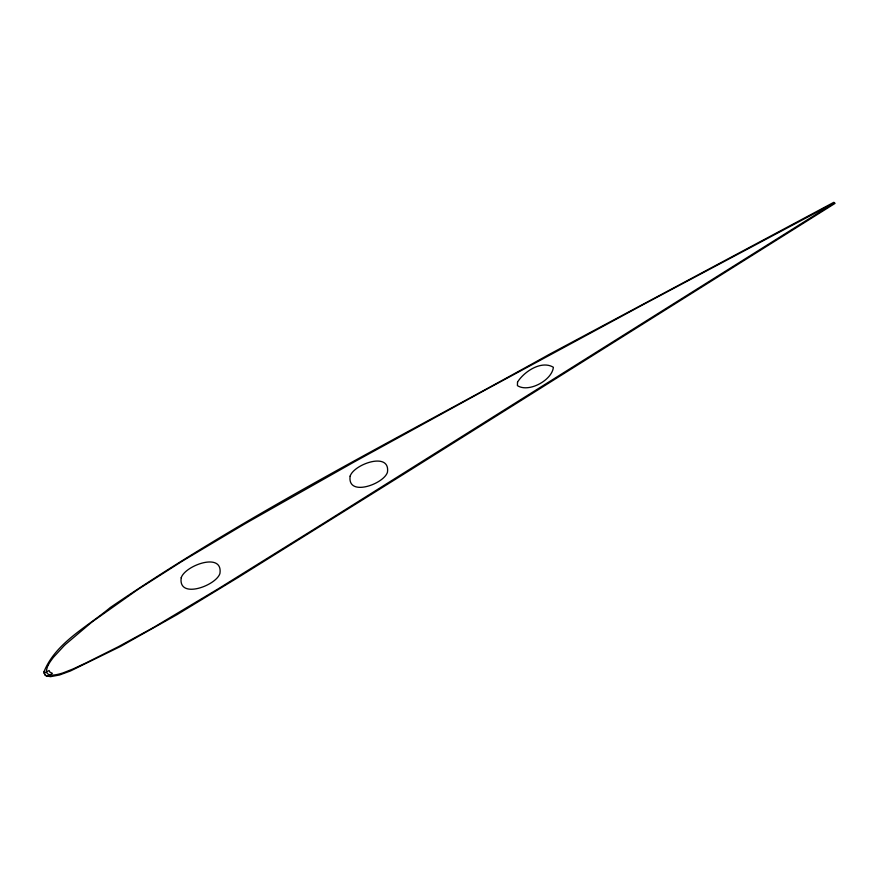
<?xml version="1.0" encoding="UTF-8"?>
<svg xmlns="http://www.w3.org/2000/svg" width="879" height="879" viewBox="0 0 879 879"><rect width="100%" height="100%" fill="white"/><g stroke="black" fill="none" stroke-linecap="round" stroke-linejoin="round"><path stroke-width="1.32" d="M46.697 671.743L46.763 672.534A40.467 11.02 -29.9 0 0 50.136 674.874A38.522 10.493 -29.9 0 0 50.784 675.017L51.026 675.039A27.48 7.482 -29.9 0 0 52.784 675.083L53.487 675.039A38.654 10.526 -29.9 0 0 55.443 674.797A32.04 8.724 -29.9 0 0 57.245 674.468L58.234 674.237A47.005 12.8 -29.9 0 0 59.816 673.841L61.519 673.369A25.491 6.944 -29.9 0 0 63.365 672.776L72.77 669.062A50.894 13.855 -29.9 0 0 75.22 667.952A46.994 12.789 -29.9 0 0 76.891 667.161L83.857 663.898A58.673 15.976 -29.9 0 0 86.571 662.634L118.379 646.702L151.023 628.859A172.954 47.092 -29.9 0 0 154.902 626.65L218.366 588.732L326.691 521.357L834.457 202.829L643.846 304.277L484.681 390.32L353.797 462.167L249.087 521.434A323.879 88.186 -29.9 0 0 242.923 525.005L185.359 559.319A281.148 76.55 -29.9 0 0 180.03 562.593L140.662 587.71A116.786 31.798 -29.9 0 0 136.179 590.688L93.778 620.717A64.42 17.536 -29.9 0 0 90.614 623.156L65.694 644.252A79.275 21.579 -29.9 0 0 63.87 646.01L53.564 657.173A47.565 12.954 -29.9 0 0 52.652 658.338L50.619 661.129A47.719 12.998 -29.9 0 0 49.795 662.359L48.411 664.733M46.466 670.446L46.477 671.809M46.477 670.292L47.422 666.82A56.102 15.273 -29.9 0 1 48.411 664.733M43.95 671.886L44.851 674.951L47.807 676.445L52.388 673.336L49.839 672.094L49.092 670.501L44.082 673.237L45.884 675.731L50.477 676.676L59.464 675.017L70.441 670.985L120.731 646.351L176.844 614.751L237.594 577.789L405.065 473.309L835.05 203.39L833.819 202.324L549.034 354.49C401.659 436.698 249.801 512.237 110.216 607.576C87.329 626.848 55.443 642.857 43.95 671.886M517.533 382.079L517.401 385.606C528.532 393.034 552.089 380.299 553.374 367.279C541.53 360.06 524.192 371.454 517.533 382.079M350.139 476.154C347.095 497.25 383.705 484.208 387.452 472.265C390.485 451.169 353.874 464.211 350.139 476.154M181.217 577.723C177.921 599.654 216.058 585.733 219.926 573.504C223.222 551.572 185.084 565.494 181.217 577.723"/></g></svg>
